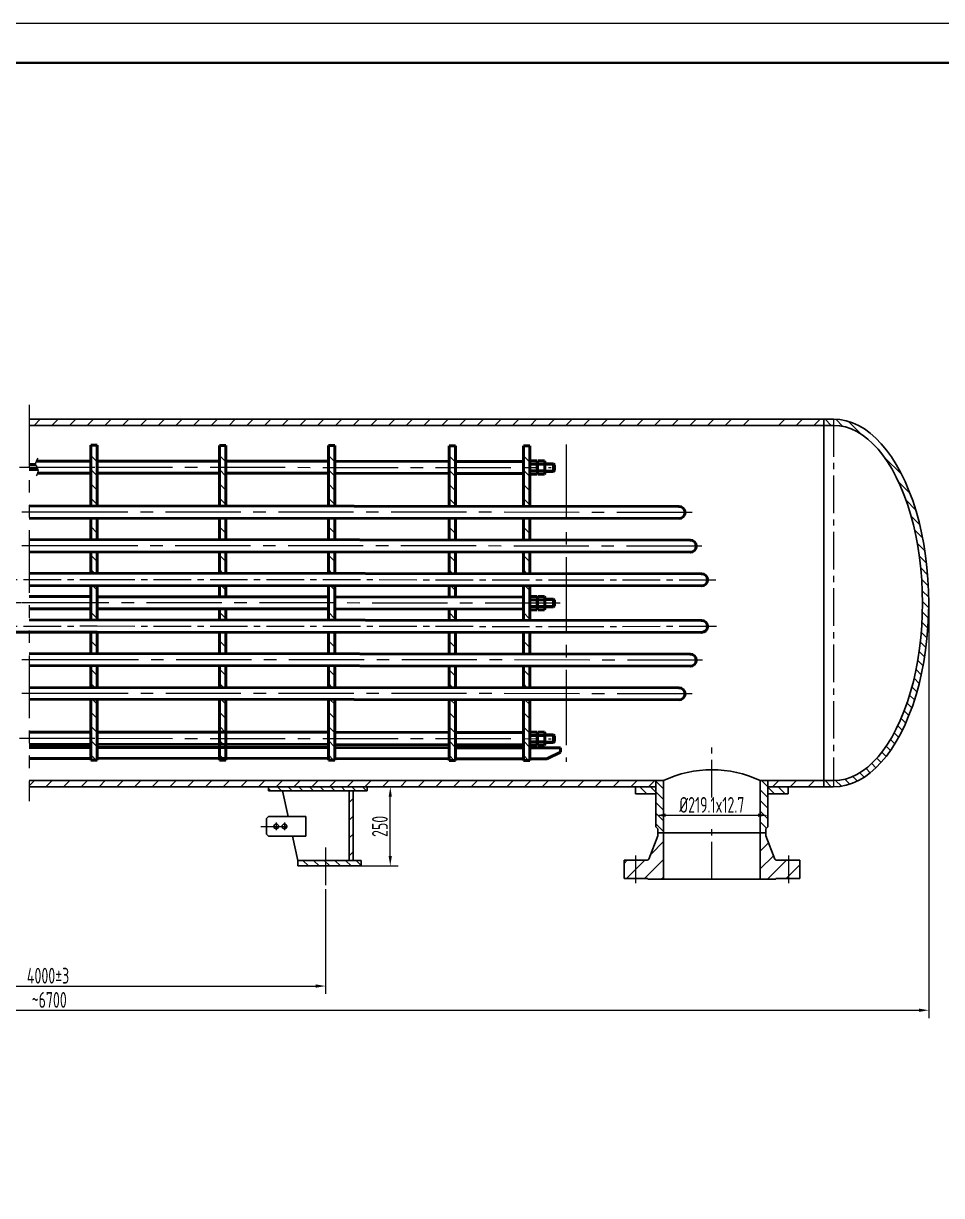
# Model space of a CAD drawing. Header units: millimetres. Extents: x 5765 to 6606, y -201 to 393.
# Drawn here: x 6022.2 to 6254.8, y 96.4 to 393.4 of the extents above; entities that cross this region are included whole.
import ezdxf

# ---------------------------------------------------------------- set-up
doc = ezdxf.new("R2010")
doc.units = ezdxf.units.MM
doc.linetypes.add('CENTER2', pattern=[28.575, 19.05, -3.175, 3.175, -3.175])
doc.linetypes.add('PHANTOM2', pattern=[31.75, 15.875, -3.175, 3.175, -3.175, 3.175, -3.175])
for name, color, linetype, lineweight in [('1', 4, 'Continuous', 25), ('1粗实线', 7, 'Continuous', 35), ('2', 7, 'Continuous', 50), ('2细实线', 3, 'Continuous', 13), ('3中心线', 1, 'CENTER2', 13), ('5双点划线', 2, 'PHANTOM2', 13), ('6剖面线', 6, 'Continuous', 13), ('8标注', 3, 'Continuous', 13), ('9图表', 4, 'Continuous', 13)]:
    doc.layers.add(name, color=color, linetype=linetype, lineweight=lineweight)
doc.styles.add('lanpec-dim', font='bpec_e.shx', dxfattribs={"width": 0.75})
doc.dimstyles.new('lanpec', dxfattribs={"dimtxt": 4, "dimasz": 2.5, "dimexe": 2, "dimexo": 0, "dimtad": 1, "dimdsep": 46, "dimtxsty": 'lanpec-dim', "dimcen": 2.5, "dimclrd": 256, "dimclre": 256, "dimclrt": 256, "dimazin": 0, "dimtfac": 1, "dimtmove": 0, "dimatfit": 3, "dimfxl": 1, "dimlwd": -1, "dimlwe": -1, "dimarcsym": 0})
pattern_1 = [(45, (5964.671, 1232.6665), (-2.245064, 2.245064), [])]
pattern_2 = [(45, (4682.5536, 1225.4464), (-2.245064, 2.245064), [])]
pattern_3 = [(135, (5964.6709, 1232.6665), (-1.3470384, -1.3470384), [])]

# ---------------------------------------------------------------- blocks, each defined once
blk = doc.blocks.new('A1')
at = {"layer": '1粗实线'}
blk.add_lwpolyline([(-816, 10), (-10, 10), (-10, 584), (-816, 584)], close=True, dxfattribs=at)
at = {"layer": '9图表'}
blk.add_lwpolyline([(-841, 0), (0, 0), (0, 594), (-841, 594)], close=True, dxfattribs=at)
blk = doc.blocks.new('*D41')
at = {"layer": '8标注', "transparency": 16777216}
for p, q in [((5958.12, 173.87), (5958.12, 147.53)), ((6098.75, 174.04), (6098.75, 147.53)), ((5960.62, 149.53), (6096.25, 149.53))]:
    blk.add_line(p, q, dxfattribs=at)
for points in [[(5960.62, 149.94), (5960.62, 149.11), (5958.12, 149.53)], [(6096.25, 149.94), (6096.25, 149.11), (6098.75, 149.53)]]:
    blk.add_solid(points, dxfattribs=at)
at = {"layer": 'Defpoints', "color": 0, "transparency": 16777216}
for p in [(5958.12, 173.87), (6098.75, 174.04), (6098.75, 149.53)]:
    blk.add_point(p, dxfattribs=at)
at = {"layer": '8标注', "transparency": 16777216, "insert": (6028.44, 152.15), "char_height": 4, "attachment_point": 5, "style": 'lanpec-dim'}
blk.add_mtext('4000%%p3', dxfattribs=at)
blk = doc.blocks.new('*D42')
at = {"layer": '8标注', "transparency": 16777216}
for p, q in [((5805.94, 246.58), (5805.94, 141.4)), ((6251.53, 246.58), (6251.53, 141.4)), ((5808.44, 143.4), (6249.03, 143.4))]:
    blk.add_line(p, q, dxfattribs=at)
for points in [[(5808.44, 143.81), (5808.44, 142.98), (5805.94, 143.4)], [(6249.03, 143.81), (6249.03, 142.98), (6251.53, 143.4)]]:
    blk.add_solid(points, dxfattribs=at)
at = {"layer": 'Defpoints', "color": 0, "transparency": 16777216}
for p in [(5805.94, 246.58), (6251.53, 246.58), (6251.53, 143.4)]:
    blk.add_point(p, dxfattribs=at)
at = {"layer": '8标注', "transparency": 16777216, "insert": (6028.74, 146.02), "char_height": 4, "attachment_point": 5, "style": 'lanpec-dim'}
blk.add_mtext('~6700', dxfattribs=at)
blk = doc.blocks.new('*D51')
at = {"layer": '8标注', "transparency": 16777216}
for p, q in [((6182.41, 192.8), (6182.41, 194.8)), ((6210.78, 191.41), (6210.78, 194.8)), ((6184.91, 192.8), (6208.28, 192.8))]:
    blk.add_line(p, q, dxfattribs=at)
for points in [[(6184.91, 193.22), (6184.91, 192.39), (6182.41, 192.8)], [(6208.28, 193.22), (6208.28, 192.39), (6210.78, 192.8)]]:
    blk.add_solid(points, dxfattribs=at)
at = {"layer": 'Defpoints', "color": 0, "transparency": 16777216}
for p in [(6182.41, 192.8), (6210.78, 192.8), (6210.78, 191.41)]:
    blk.add_point(p, dxfattribs=at)
at = {"layer": '8标注', "transparency": 16777216, "insert": (6196.59, 195.43), "char_height": 4, "attachment_point": 5, "style": 'lanpec-dim'}
blk.add_mtext('%%C219.1x12.7', dxfattribs=at)
blk = doc.blocks.new('*D58')
at = {"layer": '8标注', "transparency": 16777216}
for p, q in [((6109.25, 199.98), (6117.13, 199.98)), ((6115.13, 182.48), (6115.13, 197.48)), ((6107.75, 179.98), (6117.13, 179.98))]:
    blk.add_line(p, q, dxfattribs=at)
for points in [[(6114.71, 197.48), (6115.54, 197.48), (6115.13, 199.98)], [(6114.71, 182.48), (6115.54, 182.48), (6115.13, 179.98)]]:
    blk.add_solid(points, dxfattribs=at)
at = {"layer": 'Defpoints', "color": 0, "transparency": 16777216}
for p in [(6109.25, 199.98), (6115.13, 199.98), (6107.75, 179.98)]:
    blk.add_point(p, dxfattribs=at)
at = {"layer": '8标注', "transparency": 16777216, "insert": (6112.5, 189.98), "char_height": 4, "attachment_point": 5, "rotation": 90, "style": 'lanpec-dim'}
blk.add_mtext('250', dxfattribs=at)

msp = doc.modelspace()

# ---------------------------------------------------------------- hatches: boundary and pattern name
at = {"layer": '6剖面线'}
h = msp.add_hatch(dxfattribs=at)
h.set_pattern_fill('ANSI31', color=256, style=0)
h.set_pattern_definition(pattern_1)
h.paths.add_polyline_path([(6212.113, 293.183), (6212.113, 291.583), (6224.933, 291.583), (6224.933, 293.183)])
h.paths.add_polyline_path([(6207.841, 291.583), (6207.841, 293.183), (6023.681, 293.183), (6023.681, 291.583)])
h = msp.add_hatch(dxfattribs=at)
h.set_pattern_fill('ANSI31', color=256, scale=0.6, angle=90, style=0)
h.set_pattern_definition(pattern_3)
h.paths.add_polyline_path([(6227.433, 201.583), (6224.933, 201.583), (6224.933, 199.983), (6227.433, 199.983)])
edge = h.paths.add_edge_path()
edge.add_ellipse((6227.433, 246.583), major_axis=(0, 46.6), ratio=0.5171674, start_angle=180, end_angle=360)
edge.add_line((6227.433, 293.183), (6227.433, 291.583))
edge.add_ellipse((6227.433, 246.583), major_axis=(0, 45), ratio=0.5, start_angle=180, end_angle=360, ccw=False)
edge.add_line((6227.433, 201.583), (6227.433, 199.983))
h.paths.add_polyline_path([(6227.433, 293.183), (6224.933, 293.183), (6224.933, 291.583), (6227.433, 291.583)])
h = msp.add_hatch(dxfattribs=at)
h.set_pattern_fill('ANSI31', color=256, scale=0.804645, angle=90)
h.set_pattern_definition([(135, (4737.226, -86.7628), (-1.8064793, -1.8064793), [])])
h.paths.add_polyline_path([(6040.876, 286.546), (6039.266, 286.546), (6039.266, 281.027), (6040.876, 281.027)])
h.paths.add_polyline_path([(6040.876, 281.027), (6039.266, 281.027), (6039.266, 271.177), (6040.876, 271.177)])
h.paths.add_polyline_path([(6040.876, 268.112), (6039.266, 268.112), (6039.266, 262.648), (6040.876, 262.648)])
h.paths.add_polyline_path([(6040.876, 259.583), (6039.266, 259.583), (6039.266, 254.113), (6040.876, 254.113)])
h.paths.add_polyline_path([(6040.876, 251.043), (6039.266, 251.043), (6039.266, 248.204), (6040.876, 248.204)])
h.paths.add_polyline_path([(6040.876, 245.147), (6039.266, 245.147), (6039.266, 242.308), (6040.876, 242.308)])
h.paths.add_polyline_path([(6040.876, 239.238), (6039.266, 239.238), (6039.266, 233.769), (6040.876, 233.769)])
h.paths.add_polyline_path([(6040.876, 230.704), (6039.266, 230.704), (6039.266, 225.239), (6040.876, 225.239)])
h.paths.add_polyline_path([(6040.876, 222.174), (6039.266, 222.174), (6039.266, 212.325), (6040.876, 212.325)])
h.paths.add_polyline_path([(6040.876, 212.325), (6039.266, 212.325), (6039.266, 206.805), (6040.876, 206.805)])
h = msp.add_hatch(dxfattribs=at)
h.set_pattern_fill('ANSI31', color=256, scale=0.804645, angle=90)
h.set_pattern_definition([(135, (4769.8153, -86.775), (-1.8064793, -1.8064793), [])])
h.paths.add_polyline_path([(6073.465, 286.534), (6071.856, 286.534), (6071.856, 281.014), (6073.465, 281.014)])
h.paths.add_polyline_path([(6073.465, 281.014), (6071.856, 281.014), (6071.856, 271.165), (6073.465, 271.165)])
h.paths.add_polyline_path([(6073.465, 268.1), (6071.856, 268.1), (6071.856, 262.635), (6073.465, 262.635)])
h.paths.add_polyline_path([(6073.465, 259.57), (6071.856, 259.57), (6071.856, 254.101), (6073.465, 254.101)])
h.paths.add_polyline_path([(6073.465, 251.031), (6071.856, 251.031), (6071.856, 248.192), (6073.465, 248.192)])
h.paths.add_polyline_path([(6073.465, 245.135), (6071.856, 245.135), (6071.856, 242.296), (6073.465, 242.296)])
h.paths.add_polyline_path([(6073.465, 239.226), (6071.856, 239.226), (6071.856, 233.756), (6073.465, 233.756)])
h.paths.add_polyline_path([(6073.465, 230.691), (6071.856, 230.691), (6071.856, 225.227), (6073.465, 225.227)])
h.paths.add_polyline_path([(6073.465, 222.162), (6071.856, 222.162), (6071.856, 212.312), (6073.465, 212.312)])
h.paths.add_polyline_path([(6073.465, 212.312), (6071.856, 212.312), (6071.856, 206.793), (6073.465, 206.793)])
h = msp.add_hatch(dxfattribs=at)
h.set_pattern_fill('ANSI31', color=256, scale=0.804645, angle=90)
h.set_pattern_definition([(135, (4797.402, -86.795), (-1.8064793, -1.8064793), [])])
h.paths.add_polyline_path([(6101.052, 286.514), (6099.442, 286.514), (6099.442, 280.994), (6101.052, 280.994)])
h.paths.add_polyline_path([(6101.052, 280.994), (6099.442, 280.994), (6099.442, 271.145), (6101.052, 271.145)])
h.paths.add_polyline_path([(6101.052, 268.08), (6099.442, 268.08), (6099.442, 262.615), (6101.052, 262.615)])
h.paths.add_polyline_path([(6101.052, 259.55), (6099.442, 259.55), (6099.442, 254.081), (6101.052, 254.081)])
h.paths.add_polyline_path([(6101.052, 251.011), (6099.442, 251.011), (6099.442, 248.172), (6101.052, 248.172)])
h.paths.add_polyline_path([(6101.052, 245.115), (6099.442, 245.115), (6099.442, 242.276), (6101.052, 242.276)])
h.paths.add_polyline_path([(6101.052, 239.206), (6099.442, 239.206), (6099.442, 233.736), (6101.052, 233.736)])
h.paths.add_polyline_path([(6101.052, 230.671), (6099.442, 230.671), (6099.442, 225.207), (6101.052, 225.207)])
h.paths.add_polyline_path([(6101.052, 222.142), (6099.442, 222.142), (6099.442, 212.292), (6101.052, 212.292)])
h.paths.add_polyline_path([(6101.052, 212.292), (6099.442, 212.292), (6099.442, 206.773), (6101.052, 206.773)])
h = msp.add_hatch(dxfattribs=at)
h.set_pattern_fill('ANSI31', color=256, scale=0.804645, angle=90)
h.set_pattern_definition([(135, (4827.9713, -86.8808), (-1.8064793, -1.8064793), [])])
h.paths.add_polyline_path([(6131.621, 286.428), (6130.012, 286.428), (6130.012, 280.909), (6131.621, 280.909)])
h.paths.add_polyline_path([(6131.621, 280.909), (6130.012, 280.909), (6130.012, 271.059), (6131.621, 271.059)])
h.paths.add_polyline_path([(6131.621, 267.994), (6130.012, 267.994), (6130.012, 262.53), (6131.621, 262.53)])
h.paths.add_polyline_path([(6131.621, 259.465), (6130.012, 259.465), (6130.012, 253.995), (6131.621, 253.995)])
h.paths.add_polyline_path([(6131.621, 250.925), (6130.012, 250.925), (6130.012, 248.086), (6131.621, 248.086)])
h.paths.add_polyline_path([(6131.621, 245.029), (6130.012, 245.029), (6130.012, 242.19), (6131.621, 242.19)])
h.paths.add_polyline_path([(6131.621, 239.12), (6130.012, 239.12), (6130.012, 233.651), (6131.621, 233.651)])
h.paths.add_polyline_path([(6131.621, 230.586), (6130.012, 230.586), (6130.012, 225.121), (6131.621, 225.121)])
h.paths.add_polyline_path([(6131.621, 222.056), (6130.012, 222.056), (6130.012, 212.207), (6131.621, 212.207)])
h.paths.add_polyline_path([(6131.621, 212.207), (6130.012, 212.207), (6130.012, 206.687), (6131.621, 206.687)])
h = msp.add_hatch(dxfattribs=at)
h.set_pattern_fill('ANSI31', color=256, scale=0.804645, angle=90)
h.set_pattern_definition([(135, (4846.801, -86.8808), (-1.8064793, -1.8064793), [])])
h.paths.add_polyline_path([(6150.451, 286.428), (6148.841, 286.428), (6148.841, 280.909), (6150.451, 280.909)])
h.paths.add_polyline_path([(6150.451, 280.909), (6148.841, 280.909), (6148.841, 271.059), (6150.451, 271.059)])
h.paths.add_polyline_path([(6150.451, 267.994), (6148.841, 267.994), (6148.841, 262.53), (6150.451, 262.53)])
h.paths.add_polyline_path([(6150.451, 259.465), (6148.841, 259.465), (6148.841, 253.995), (6150.451, 253.995)])
h.paths.add_polyline_path([(6150.451, 250.925), (6148.841, 250.925), (6148.841, 248.086), (6150.451, 248.086)])
h.paths.add_polyline_path([(6150.451, 245.029), (6148.841, 245.029), (6148.841, 242.19), (6150.451, 242.19)])
h.paths.add_polyline_path([(6150.451, 239.12), (6148.841, 239.12), (6148.841, 233.651), (6150.451, 233.651)])
h.paths.add_polyline_path([(6150.451, 230.586), (6148.841, 230.586), (6148.841, 225.121), (6150.451, 225.121)])
h.paths.add_polyline_path([(6150.451, 222.056), (6148.841, 222.056), (6148.841, 212.207), (6150.451, 212.207)])
h.paths.add_polyline_path([(6150.451, 212.207), (6148.841, 212.207), (6148.841, 206.687), (6150.451, 206.687)])
h = msp.add_hatch(dxfattribs=at)
h.set_pattern_fill('ANSI31', color=256, style=0)
h.set_pattern_definition(pattern_2)
h.paths.add_polyline_path([(6224.933, 201.583), (6210.776, 201.583), (6210.776, 199.983), (6224.933, 199.983)])
h.paths.add_polyline_path([(6182.408, 199.983), (6182.408, 201.583), (6023.681, 201.583), (6023.681, 199.983), (6096.361, 199.983), (6097.274, 199.983), (6098.989, 199.983), (6100.842, 199.983), (6101.617, 199.983)])
h = msp.add_hatch(dxfattribs=at)
h.set_pattern_fill('ANSI31', color=256, scale=0.6, angle=90, style=0)
h.set_pattern_definition([(135, (6097.8025, 199.5294), (-1.34704, -1.34704), [])])
h.paths.add_polyline_path([(6101.617, 199.983), (6096.361, 199.983), (6096.361, 198.983), (6101.617, 198.983)])
h.paths.add_polyline_path([(6096.361, 198.983), (6096.361, 199.983), (6084.251, 199.983), (6084.251, 198.983)])
h.paths.add_polyline_path([(6101.617, 199.983), (6101.617, 198.983), (6109.251, 198.983), (6109.251, 199.983)])
h = msp.add_hatch(dxfattribs=at)
h.set_pattern_fill('ANSI31', color=256, scale=0.6, angle=90, style=0)
h.set_pattern_definition(pattern_3)
h.paths.add_polyline_path([(6182.408, 198.215), (6182.408, 199.983), (6177.248, 199.983), (6177.248, 198.215)])
h.paths.add_polyline_path([(6210.776, 199.983), (6210.776, 198.215), (6215.936, 198.215), (6215.936, 199.983)])
h = msp.add_hatch(dxfattribs=at)
h.set_pattern_fill('ANSI31', color=256, scale=0.6, angle=90, style=0)
h.set_pattern_definition([(135, (6182.6126, 193.1177), (-1.34704, -1.34704), [])])
h.paths.add_polyline_path([(6182.942, 201.583), (6182.408, 201.583), (6182.408, 189.879), (6182.942, 189.345)])
h.paths.add_polyline_path([(6210.776, 201.583), (6210.242, 201.583), (6210.242, 189.345), (6210.776, 189.879)])
h.paths.add_polyline_path([(6184.342, 188.383), (6182.942, 188.383), (6182.942, 201.583), (6184.342, 201.583)])
h.paths.add_polyline_path([(6210.242, 188.383), (6208.842, 188.383), (6208.842, 201.583), (6210.242, 201.583)])
h = msp.add_hatch(dxfattribs=at)
h.set_pattern_fill('ANSI31', color=256, style=0)
h.set_pattern_definition(pattern_2)
h.paths.add_polyline_path([(6105.751, 198.983), (6104.751, 198.983), (6104.751, 181.383), (6105.751, 181.383)])
h = msp.add_hatch(dxfattribs=at)
h.set_pattern_fill('ANSI31', color=256, style=0)
h.set_pattern_definition(pattern_1)
h.paths.add_polyline_path([(6215.962, 181.393), (6214.462, 181.393), (6214.462, 176.783), (6215.962, 176.783)])
h.paths.add_polyline_path([(6217.462, 181.393), (6215.962, 181.393), (6215.962, 176.783), (6217.462, 176.783)])
h.paths.add_polyline_path([(6214.462, 176.783), (6212.782, 176.783), (6212.782, 176.583), (6208.842, 176.583), (6208.842, 188.383), (6210.242, 188.383), (6210.242, 187.776, 0.09138), (6210.275, 187.597), (6212.519, 181.715, 0.3110597), (6212.987, 181.393), (6214.462, 181.393)])
h.paths.add_polyline_path([(6218.842, 176.783), (6217.462, 176.783), (6217.462, 181.393), (6218.842, 181.393)])
h.paths.add_polyline_path([(6184.342, 176.583), (6180.402, 176.583), (6180.402, 176.783), (6177.222, 176.783), (6177.222, 181.393), (6180.198, 181.393, 0.3110597), (6180.665, 181.715), (6182.909, 187.597, 0.09138), (6182.942, 187.776), (6182.942, 188.383), (6184.342, 188.383)])
h.paths.add_polyline_path([(6177.222, 176.783), (6174.342, 176.783), (6174.342, 181.393), (6177.222, 181.393)])
h = msp.add_hatch(dxfattribs=at)
h.set_pattern_fill('ANSI31', color=256, scale=0.6, angle=90, style=0)
h.set_pattern_definition([(135, (4682.5536, 1225.4464), (-1.3470384, -1.3470384), [])])
h.paths.add_polyline_path([(6107.751, 179.983), (6107.751, 181.383), (6098.751, 181.383), (6098.751, 179.983)])
h.paths.add_polyline_path([(6098.751, 179.983), (6098.751, 181.383), (6091.751, 181.383), (6091.751, 179.983)])

# ---------------------------------------------------------------- linework, layer by layer
for p, q in [((6023.681, 293.183), (6212.48, 293.183)), ((6023.681, 291.583), (6211.44, 291.583)), ((6211.393, 291.583), (6224.933, 291.583)), ((6212.113, 293.183), (6224.933, 293.183)), ((6224.933, 293.183), (6224.933, 199.983)), ((6227.433, 293.183), (6224.933, 293.183)), ((6227.433, 291.583), (6224.933, 291.583)), ((6023.681, 201.583), (6184.342, 201.583)), ((6023.681, 199.983), (6096.361, 199.983)), ((6084.251, 198.983), (6084.251, 199.983)), ((6096.361, 199.983), (6182.408, 199.983)), ((6109.251, 198.983), (6109.251, 199.983)), ((6177.248, 198.215), (6177.248, 199.983)), ((6182.408, 189.879), (6182.408, 201.583)), ((6184.342, 201.583), (6184.342, 176.583)), ((6208.842, 201.583), (6224.933, 201.583)), ((6208.842, 201.583), (6208.842, 176.583)), ((6210.776, 189.879), (6210.776, 201.583)), ((6210.776, 199.983), (6224.933, 199.983)), ((6215.936, 198.215), (6215.936, 199.983)), ((6227.433, 201.583), (6224.933, 201.583)), ((6227.433, 199.983), (6224.933, 199.983)), ((6084.251, 198.983), (6096.361, 198.983)), ((6089.297, 192.483), (6087.859, 198.983)), ((6096.361, 198.983), (6109.251, 198.983)), ((6104.751, 181.383), (6104.751, 198.983)), ((6105.751, 181.383), (6105.751, 198.983)), ((6182.408, 198.215), (6177.248, 198.215)), ((6210.776, 198.215), (6215.936, 198.215)), ((6091.751, 181.383), (6090.402, 187.483)), ((6182.909, 187.597), (6180.665, 181.715)), ((6182.942, 189.345), (6182.408, 189.879)), ((6182.942, 188.383), (6182.942, 189.345)), ((6182.942, 188.383), (6182.942, 189.345)), ((6210.242, 188.383), (6182.942, 188.383)), ((6182.942, 188.383), (6182.942, 187.776)), ((6210.242, 189.345), (6210.776, 189.879)), ((6210.242, 188.383), (6210.242, 189.345)), ((6210.242, 188.383), (6210.242, 189.345)), ((6210.242, 188.383), (6210.242, 187.776)), ((6210.275, 187.597), (6212.519, 181.715)), ((6107.751, 181.383), (6091.751, 181.383)), ((6091.751, 181.383), (6091.751, 179.983)), ((6107.751, 181.383), (6107.751, 179.983)), ((6174.342, 181.393), (6174.342, 176.783)), ((6174.342, 181.393), (6180.198, 181.393)), ((6218.842, 181.393), (6212.987, 181.393)), ((6218.842, 181.393), (6218.842, 176.783)), ((6107.751, 179.983), (6091.751, 179.983)), ((6107.751, 179.983), (6091.751, 179.983)), ((6174.342, 176.783), (6180.402, 176.783)), ((6180.402, 176.783), (6180.402, 176.583)), ((6180.402, 176.583), (6212.782, 176.583)), ((6218.842, 176.783), (6212.782, 176.783)), ((6212.782, 176.783), (6212.782, 176.583))]:
    msp.add_line(p, q)
at = {"ltscale": 2}
for p, q in [((6083.751, 191.983), (6084.251, 192.483)), ((6083.751, 191.983), (6083.751, 187.983)), ((6093.751, 192.483), (6084.251, 192.483)), ((6093.751, 187.483), (6093.751, 192.483)), ((6083.751, 187.983), (6084.251, 187.483)), ((6084.251, 187.483), (6093.751, 187.483))]:
    msp.add_line(p, q, dxfattribs=at)
at = {"ltscale": 3}
for centre in [(6086.251, 189.983), (6088.305, 189.983)]:
    msp.add_circle(centre, 0.6, dxfattribs=at)
for centre, radius, start, end in [((6196.592, 175.883), 28.471, 64.51564, 115.48436), ((6182.442, 187.776), 0.5, 339.11524, 0), ((6210.742, 187.776), 0.5, 180, 200.88476), ((6180.198, 181.893), 0.5, 270, 339.11524), ((6212.987, 181.893), 0.5, 200.88476, 270)]:
    msp.add_arc(centre, radius, start, end)
at = {"extrusion": (0, 0, -1)}
for major_axis, ratio in [((0, 46.6), 0.5171674), ((0, 45), 0.5)]:
    msp.add_ellipse((6227.433, 246.583), major_axis=major_axis, ratio=ratio, start_param=0, end_param=3.1415927, dxfattribs=at)
at = {"layer": '1'}
for p, q in [((6154.313, 281.633), (6156.727, 281.633)), ((6154.313, 280.184), (6156.727, 280.184)), ((6154.313, 247.282), (6156.727, 247.282)), ((6154.313, 245.833), (6156.727, 245.833)), ((6154.313, 212.931), (6156.727, 212.931)), ((6154.313, 211.482), (6156.727, 211.482))]:
    msp.add_line(p, q, dxfattribs=at)
at = {"layer": '2'}
for p, q in [((6040.876, 286.546), (6039.266, 286.546)), ((6039.266, 286.546), (6039.266, 271.178)), ((6040.876, 271.178), (6040.876, 286.546)), ((6073.465, 286.534), (6071.856, 286.534)), ((6071.856, 286.534), (6071.856, 271.166)), ((6073.465, 271.166), (6073.465, 286.534)), ((6101.052, 286.514), (6099.442, 286.514)), ((6099.442, 286.514), (6099.442, 271.146)), ((6101.052, 271.146), (6101.052, 286.514)), ((6131.621, 286.428), (6130.012, 286.428)), ((6130.012, 286.428), (6130.012, 271.063)), ((6131.621, 271.063), (6131.621, 286.428)), ((6150.451, 286.428), (6148.841, 286.428)), ((6148.841, 286.428), (6148.841, 271.064)), ((6150.451, 271.064), (6150.451, 286.428)), ((6025.431, 282.555), (6039.266, 282.555)), ((6040.876, 282.555), (6040.892, 282.543)), ((6040.892, 282.543), (6071.856, 282.543)), ((6073.465, 282.543), (6099.442, 282.523)), ((6101.052, 282.523), (6130.012, 282.437)), ((6131.621, 282.437), (6148.841, 282.437)), ((6150.451, 282.163), (6150.451, 279.654)), ((6150.574, 282.581), (6152.259, 282.581)), ((6152.382, 282.163), (6152.382, 279.654)), ((6152.382, 282.163), (6152.382, 279.654)), ((6152.505, 282.581), (6154.19, 282.581)), ((6154.313, 282.163), (6154.313, 279.654)), ((6023.68, 281.65), (6025.29, 281.65)), ((6023.68, 280.39), (6025.88, 280.39)), ((6025.763, 279.498), (6039.266, 279.498)), ((6040.876, 279.498), (6040.892, 279.486)), ((6040.892, 279.486), (6071.856, 279.486)), ((6073.465, 279.486), (6099.442, 279.466)), ((6101.052, 279.466), (6130.012, 279.38)), ((6131.621, 279.38), (6148.841, 279.38)), ((6150.574, 281.745), (6152.259, 281.745)), ((6150.574, 280.072), (6152.259, 280.072)), ((6150.574, 279.236), (6152.259, 279.236)), ((6152.505, 281.745), (6154.19, 281.745)), ((6152.505, 280.072), (6154.19, 280.072)), ((6152.505, 279.236), (6154.19, 279.236)), ((6154.313, 281.874), (6156.486, 281.874)), ((6154.313, 281.874), (6154.313, 279.943)), ((6156.486, 279.943), (6154.313, 279.943)), ((6156.486, 281.874), (6156.727, 281.633)), ((6156.486, 281.874), (6156.486, 279.943)), ((6156.727, 280.184), (6156.486, 279.943)), ((6156.727, 281.633), (6156.727, 280.184)), ((6023.68, 271.19), (6188.279, 271.064)), ((6023.68, 268.11), (6188.279, 267.994)), ((6039.266, 268.112), (6039.266, 262.648)), ((6040.876, 262.648), (6040.876, 268.112)), ((6071.856, 268.1), (6071.856, 262.635)), ((6073.465, 262.635), (6073.465, 268.1)), ((6099.442, 268.08), (6099.442, 262.615)), ((6101.052, 262.615), (6101.052, 268.08)), ((6130.012, 267.994), (6130.012, 262.53)), ((6131.621, 262.53), (6131.621, 267.994)), ((6148.841, 267.994), (6148.841, 262.53)), ((6150.451, 262.53), (6150.451, 267.994)), ((6023.68, 262.66), (6191.124, 262.53)), ((6023.68, 259.56), (6191.124, 259.46)), ((6039.266, 259.582), (6039.266, 254.113)), ((6040.876, 254.113), (6040.876, 259.582)), ((6071.856, 259.57), (6071.856, 254.101)), ((6073.465, 254.101), (6073.465, 259.57)), ((6099.442, 259.55), (6099.442, 254.081)), ((6101.052, 254.081), (6101.052, 259.55)), ((6130.012, 259.461), (6130.012, 253.995)), ((6131.621, 253.995), (6131.621, 259.461)), ((6148.841, 259.46), (6148.841, 253.995)), ((6150.451, 253.995), (6150.451, 259.46)), ((6023.68, 254.11), (6193.969, 253.995)), ((6023.67, 251.05), (6193.969, 250.925)), ((6039.266, 251.043), (6039.266, 242.308)), ((6040.876, 242.308), (6040.876, 251.043)), ((6071.856, 251.031), (6071.856, 248.192)), ((6073.465, 248.192), (6073.465, 251.031)), ((6099.442, 251.011), (6099.442, 242.276)), ((6101.052, 242.276), (6101.052, 251.011)), ((6130.012, 250.925), (6130.012, 248.086)), ((6131.621, 248.086), (6131.621, 250.925)), ((6148.841, 250.925), (6148.841, 242.19)), ((6150.451, 242.19), (6150.451, 250.925)), ((6023.66, 248.22), (6039.26, 248.23)), ((6040.876, 248.204), (6040.892, 248.192)), ((6040.892, 248.192), (6099.442, 248.172)), ((6101.052, 248.172), (6148.841, 248.086)), ((6150.451, 247.812), (6150.451, 245.303)), ((6150.574, 248.23), (6152.259, 248.23)), ((6150.574, 247.394), (6152.259, 247.394)), ((6152.382, 247.812), (6152.382, 245.303)), ((6152.382, 247.812), (6152.382, 245.303)), ((6152.505, 248.23), (6154.19, 248.23)), ((6152.505, 247.394), (6154.19, 247.394)), ((6154.313, 247.812), (6154.313, 245.303)), ((6154.313, 247.523), (6156.486, 247.523)), ((6154.313, 247.523), (6154.313, 245.592)), ((6156.486, 247.523), (6156.727, 247.282)), ((6156.486, 247.523), (6156.486, 245.592)), ((6156.727, 247.282), (6156.727, 245.833)), ((6023.66, 245.13), (6039.26, 245.14)), ((6040.876, 245.147), (6040.892, 245.135)), ((6040.892, 245.135), (6099.442, 245.115)), ((6071.856, 245.135), (6071.856, 242.296)), ((6073.465, 242.296), (6073.465, 245.135)), ((6101.052, 245.115), (6148.841, 245.029)), ((6130.012, 245.029), (6130.012, 242.19)), ((6131.621, 242.19), (6131.621, 245.029)), ((6150.574, 245.721), (6152.259, 245.721)), ((6150.574, 244.885), (6152.259, 244.885)), ((6152.505, 245.721), (6154.19, 245.721)), ((6152.505, 244.885), (6154.19, 244.885)), ((6156.486, 245.592), (6154.313, 245.592)), ((6156.727, 245.833), (6156.486, 245.592)), ((6023.68, 242.33), (6193.969, 242.19)), ((5895.27, 239.145), (6040.892, 239.226)), ((6039.266, 239.238), (6039.266, 233.769)), ((6040.876, 233.769), (6040.876, 239.238)), ((6040.892, 239.226), (6193.969, 239.12)), ((6071.856, 239.226), (6071.856, 233.757)), ((6073.465, 233.757), (6073.465, 239.226)), ((6099.442, 239.206), (6099.442, 233.737)), ((6101.052, 233.737), (6101.052, 239.206)), ((6130.012, 239.12), (6130.012, 233.654)), ((6131.621, 233.654), (6131.621, 239.12)), ((6148.841, 239.12), (6148.841, 233.655)), ((6150.451, 233.655), (6150.451, 239.12)), ((6023.68, 233.78), (6191.124, 233.656)), ((6023.68, 230.71), (6191.124, 230.586)), ((6039.266, 230.704), (6039.266, 225.239)), ((6040.876, 225.239), (6040.876, 230.704)), ((6071.856, 230.691), (6071.856, 225.227)), ((6073.465, 225.227), (6073.465, 230.691)), ((6099.442, 230.671), (6099.442, 225.207)), ((6101.052, 225.207), (6101.052, 230.671)), ((6130.012, 230.586), (6130.012, 225.121)), ((6131.621, 225.121), (6131.621, 230.586)), ((6148.841, 230.586), (6148.841, 225.121)), ((6150.451, 225.121), (6150.451, 230.586)), ((6023.68, 225.21), (6188.279, 225.121)), ((6023.68, 222.21), (6188.279, 222.051)), ((6039.266, 222.173), (6039.266, 206.805)), ((6040.876, 206.805), (6040.876, 222.173)), ((6071.856, 222.161), (6071.856, 206.793)), ((6073.465, 206.793), (6073.465, 222.161)), ((6099.442, 222.141), (6099.442, 206.773)), ((6101.052, 206.773), (6101.052, 222.141)), ((6130.012, 222.052), (6130.012, 206.687)), ((6131.621, 206.687), (6131.621, 222.052)), ((6148.841, 222.052), (6148.841, 206.687)), ((6150.451, 206.687), (6150.451, 222.052)), ((6023.64, 213.88), (6039.24, 213.89)), ((6040.892, 213.841), (6099.442, 213.821)), ((6150.574, 213.879), (6152.259, 213.879)), ((6152.505, 213.879), (6154.19, 213.879)), ((6101.052, 213.821), (6130.012, 213.735)), ((6131.621, 213.735), (6148.841, 213.735)), ((6150.451, 213.461), (6150.451, 210.952)), ((6150.574, 213.043), (6152.259, 213.043)), ((6150.574, 211.37), (6152.259, 211.37)), ((6152.382, 213.461), (6152.382, 210.952)), ((6152.382, 213.461), (6152.382, 210.952)), ((6152.505, 213.043), (6154.19, 213.043)), ((6152.505, 211.37), (6154.19, 211.37)), ((6154.313, 213.461), (6154.313, 210.952)), ((6154.313, 213.172), (6156.486, 213.172)), ((6154.313, 213.172), (6154.313, 211.241)), ((6156.486, 211.241), (6154.313, 211.241)), ((6156.486, 213.172), (6156.727, 212.931)), ((6156.486, 213.172), (6156.486, 211.241)), ((6156.727, 211.482), (6156.486, 211.241)), ((6156.727, 212.931), (6156.727, 211.482)), ((6023.69, 210.76), (6039.29, 210.77)), ((6023.69, 209.99), (6039.29, 210)), ((6040.892, 210.784), (6099.442, 210.764)), ((6040.892, 209.979), (6099.442, 209.959)), ((6101.052, 210.764), (6130.012, 210.678)), ((6101.052, 209.959), (6130.012, 209.873)), ((6131.621, 210.678), (6148.841, 210.678)), ((6131.621, 209.873), (6148.841, 209.873)), ((6150.451, 209.873), (6158.283, 209.873)), ((6150.574, 210.534), (6152.259, 210.534)), ((6152.505, 210.534), (6154.19, 210.534)), ((6158.283, 208.754), (6154.801, 207.13)), ((6158.283, 209.873), (6158.283, 208.754)), ((6023.63, 207.21), (6039.23, 207.22)), ((6040.876, 206.805), (6039.266, 206.805)), ((6040.892, 207.236), (6099.442, 207.216)), ((6073.465, 206.793), (6071.856, 206.793)), ((6101.052, 206.773), (6099.442, 206.773)), ((6101.052, 207.216), (6130.012, 207.13)), ((6131.621, 206.687), (6130.012, 206.687)), ((6131.621, 207.13), (6148.841, 207.13)), ((6150.451, 206.687), (6148.841, 206.687)), ((6154.801, 207.13), (6150.451, 207.13))]:
    msp.add_line(p, q, dxfattribs=at)
for centre, radius, start, end in [((6151.221, 282.163), 0.77, 147.13277, 212.86723), ((6151.611, 282.163), 0.77, 327.13277, 32.86723), ((6153.152, 282.163), 0.77, 147.13277, 212.86723), ((6153.543, 282.163), 0.77, 327.13277, 32.86723), ((6153.347, 280.909), 2.897, 163.22135, 196.77865), ((6151.221, 279.654), 0.77, 147.13277, 212.86723), ((6149.485, 280.909), 2.897, 343.22135, 16.77865), ((6151.611, 279.654), 0.77, 327.13277, 32.86723), ((6155.279, 280.909), 2.897, 163.22135, 196.77865), ((6153.152, 279.654), 0.77, 147.13277, 212.86723), ((6151.416, 280.909), 2.897, 343.22135, 16.77865), ((6153.543, 279.654), 0.77, 327.13277, 32.86723), ((6188.256, 269.529), 1.535, 270, 90), ((6191.101, 260.995), 1.535, 270, 90), ((6193.946, 252.46), 1.535, 270, 90), ((6151.221, 247.812), 0.77, 147.13277, 212.86723), ((6153.347, 246.558), 2.897, 163.22135, 196.77865), ((6151.611, 247.812), 0.77, 327.13277, 32.86723), ((6149.485, 246.558), 2.897, 343.22135, 16.77865), ((6153.152, 247.812), 0.77, 147.13277, 212.86723), ((6155.279, 246.558), 2.897, 163.22135, 196.77865), ((6153.543, 247.812), 0.77, 327.13277, 32.86723), ((6151.416, 246.558), 2.897, 343.22135, 16.77865), ((6151.221, 245.303), 0.77, 147.13277, 212.86723), ((6151.611, 245.303), 0.77, 327.13277, 32.86723), ((6153.152, 245.303), 0.77, 147.13277, 212.86723), ((6153.543, 245.303), 0.77, 327.13277, 32.86723), ((6193.946, 240.655), 1.535, 270, 90), ((6191.101, 232.121), 1.535, 270, 90), ((6188.256, 223.586), 1.535, 270, 90), ((6151.221, 213.461), 0.77, 147.13277, 212.86723), ((6151.611, 213.461), 0.77, 327.13277, 32.86723), ((6153.152, 213.461), 0.77, 147.13277, 212.86723), ((6153.543, 213.461), 0.77, 327.13277, 32.86723), ((6153.347, 212.207), 2.897, 163.22135, 196.77865), ((6151.221, 210.952), 0.77, 147.13277, 212.86723), ((6149.485, 212.207), 2.897, 343.22135, 16.77865), ((6151.611, 210.952), 0.77, 327.13277, 32.86723), ((6155.279, 212.207), 2.897, 163.22135, 196.77865), ((6153.152, 210.952), 0.77, 147.13277, 212.86723), ((6151.416, 212.207), 2.897, 343.22135, 16.77865), ((6153.543, 210.952), 0.77, 327.13277, 32.86723)]:
    msp.add_arc(centre, radius, start, end, dxfattribs=at)
at = {"layer": '2细实线'}
msp.add_spline([(6025.851, 283.276), (6025.274, 281.691), (6025.872, 280.407), (6025.449, 278.827)], degree=3, dxfattribs=at)
at = {"layer": '3中心线', "ltscale": 0.5}
for p, q in [((6227.433, 293.183), (6227.433, 199.983)), ((6196.592, 197.304), (6196.592, 210.767)), ((6086.251, 190.947), (6086.251, 189.02)), ((6088.305, 190.947), (6088.305, 189.02)), ((6082.308, 189.983), (6089.078, 189.983)), ((6196.592, 176.583), (6196.592, 189.337)), ((6098.751, 184.616), (6098.751, 174.045)), ((6177.222, 182.583), (6177.222, 175.593)), ((6215.962, 182.583), (6215.962, 175.593))]:
    msp.add_line(p, q, dxfattribs=at)
at = {"layer": '3中心线'}
for p, q in [((6159.704, 286.79), (6159.704, 206.325)), ((5906.938, 280.933), (6040.892, 281.014)), ((6040.892, 281.014), (6155.858, 280.909)), ((6040.892, 269.635), (5893.659, 269.554)), ((6191.562, 269.529), (6040.892, 269.635)), ((6040.892, 261.1), (5893.659, 261.019)), ((6194.02, 260.995), (6040.892, 261.1)), ((6040.892, 246.663), (5889.655, 246.582)), ((6158.177, 246.558), (5954.252, 246.676)), ((6040.892, 232.226), (5893.659, 232.145)), ((6194.239, 232.121), (6040.892, 232.226)), ((6040.892, 223.692), (5893.659, 223.611)), ((6191.616, 223.586), (6040.892, 223.692)), ((5906.938, 212.231), (6040.892, 212.312)), ((6040.892, 212.312), (6155.858, 212.207))]:
    msp.add_line(p, q, dxfattribs=at)
at = {"layer": '3中心线', "ltscale": 0.5}
for points in [[(5893.659, 252.478), (6040.892, 252.563)], [(6040.892, 252.563), (6159.704, 252.46), (6197.588, 252.494)], [(5893.659, 240.686), (6040.892, 240.763)], [(6040.892, 240.763), (6159.704, 240.655), (6197.943, 240.693)]]:
    msp.add_lwpolyline(points, dxfattribs=at)
at = {"layer": '5双点划线'}
msp.add_line((6023.681, 296.805), (6023.681, 196.361), dxfattribs=at)

# ---------------------------------------------------------------- block references
at = {"layer": '2细实线'}
msp.add_blockref('A1', (6606.028, -200.559), dxfattribs=at)

# ---------------------------------------------------------------- dimensions: what is measured, and where the dimension line sits
at = {"layer": '8标注'}
for base, p1, p2, text, picture, middle in [((6251.533, 143.398), (5805.942, 246.583), (6251.533, 246.583), '~6700', '*D42', (6028.738, 146.023)), ((6210.776, 192.805), (6182.408, 192.805), (6210.776, 191.414), '%%C219.1x12.7', '*D51', (6196.592, 195.43)), ((6098.751, 149.527), (5958.121, 173.867), (6098.751, 174.045), '4000%%p3', '*D41', (6028.436, 152.152))]:
    dim = msp.add_linear_dim(base=base, p1=p1, p2=p2, text=text, dimstyle='lanpec', dxfattribs=at)
    dim.commit()
    dim.dimension.update_dxf_attribs({"geometry": picture, "text_midpoint": middle})
dim = msp.add_linear_dim(base=(6115.126, 199.983), p1=(6107.751, 179.983), p2=(6109.251, 199.983), angle=90, text='250', dimstyle='lanpec', dxfattribs=at)
dim.commit()
dim.dimension.update_dxf_attribs({"geometry": '*D58', "text_midpoint": (6112.501, 189.983)})

doc.saveas('drawing.dxf')
